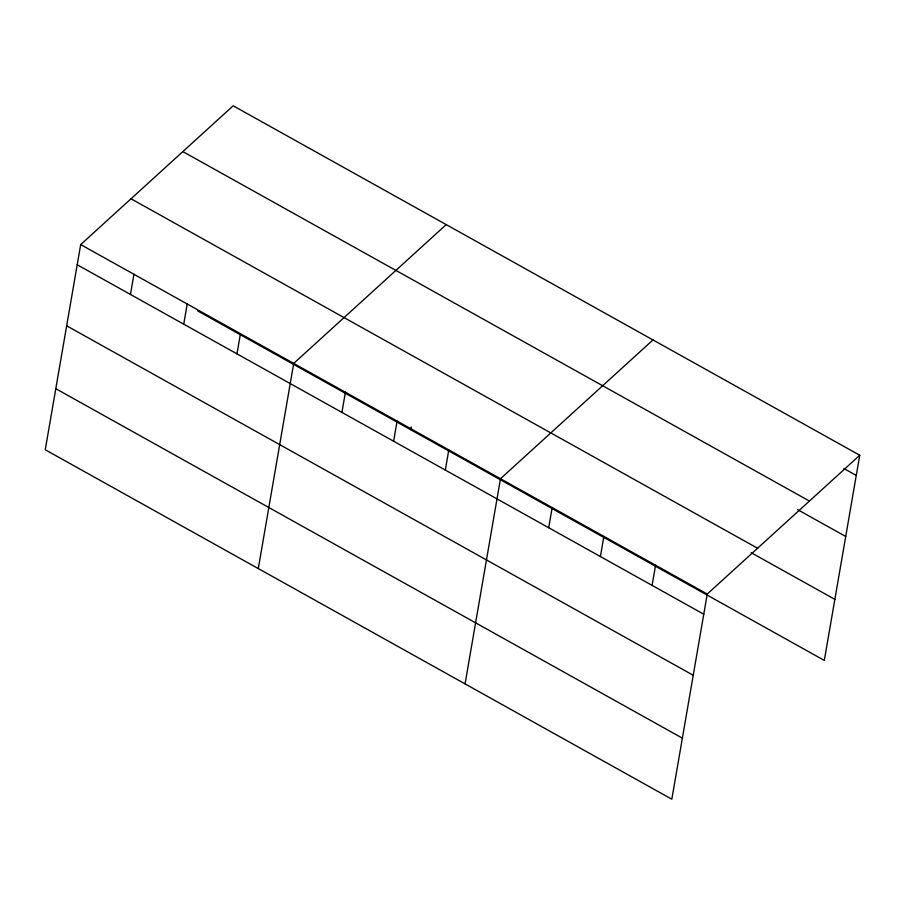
<?xml version="1.0" encoding="UTF-8"?>
<svg xmlns="http://www.w3.org/2000/svg" width="905" height="905" viewBox="0 0 905 905"><rect width="100%" height="100%" fill="white"/><g stroke="black" fill="none" stroke-linecap="round" stroke-linejoin="round"><path stroke-width="1.36" d="M80.692 244.588L45.25 449.751L671.827 799.206L707.258 594.042L859.75 455.249L233.173 105.794L80.692 244.588L707.258 594.042M130.467 294.464L133.951 274.294M183.715 324.171L187.211 303.99M236.974 353.866L240.459 333.696M258.287 568.566L293.718 363.403L446.21 224.61M341.932 412.409L345.416 392.227M393.618 441.233L397.103 421.063M410.78 429.773L411.255 427.002M445.317 470.068L448.801 449.887M465.057 683.886L500.488 478.722L652.98 339.929M548.702 527.728L552.186 507.547M600.388 556.552L603.873 536.382M652.086 585.388L655.571 565.218M859.75 455.249L824.308 660.412L197.743 310.958M843.958 468.564L856.266 475.43M182.855 151.599L809.432 501.053M797.724 509.707L845.723 536.473M131.01 198.783L757.587 548.238M751.161 552.695L834.863 599.37M77.208 264.758L703.773 614.212M66.653 325.8L693.23 675.266M55.793 388.698L682.37 738.152"/></g></svg>
